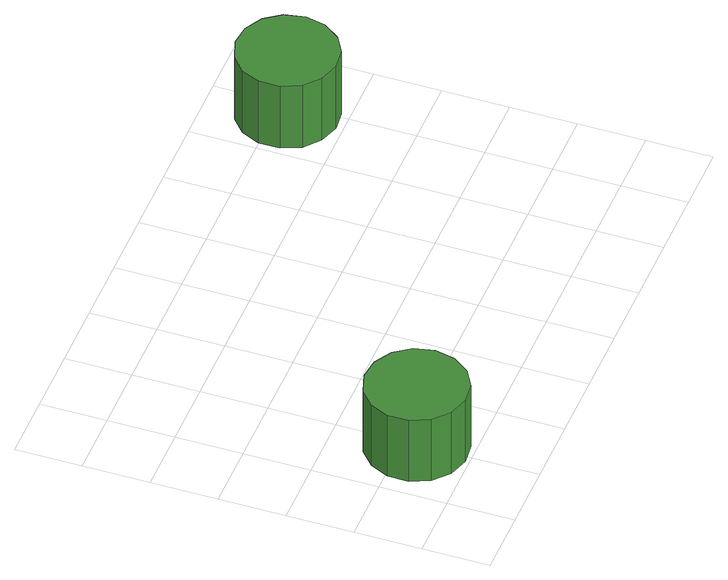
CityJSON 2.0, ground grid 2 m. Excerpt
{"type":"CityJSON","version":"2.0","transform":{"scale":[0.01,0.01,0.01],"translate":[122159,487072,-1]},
"CityObjects":{
"tree1":{"type":"SolitaryVegetationObject","attributes":{"function":"something"},"geometry":[{"type":"MultiSurface","lod":"1","boundaries":[[[0,1,2,3,4,5,6,7,8,9,10,11,12,13,14]],[[15,16,17,18,19,20,21,22,23,24,25,26,27,28,29]],[[0,29,28,1]],[[1,28,27,2]],[[2,27,26,3]],[[3,26,25,4]],[[4,25,24,5]],[[5,24,23,6]],[[6,23,22,7]],[[7,22,21,8]],[[8,21,20,9]],[[9,20,19,10]],[[10,19,18,11]],[[11,18,17,12]],[[12,17,16,13]],[[13,16,15,14]],[[14,15,29,0]]]}]},
"tree2":{"type":"SolitaryVegetationObject","attributes":{"function":"something"},"geometry":[{"type":"MultiSurface","lod":"1","boundaries":[[[30,31,32,33,34,35,36,37,38,39,40,41,42,43,44]],[[45,46,47,48,49,50,51,52,53,54,55,56,57,58,59]],[[30,59,58,31]],[[31,58,57,32]],[[32,57,56,33]],[[33,56,55,34]],[[34,55,54,35]],[[35,54,53,36]],[[36,53,52,37]],[[37,52,51,38]],[[38,51,50,39]],[[39,50,49,40]],[[40,49,48,41]],[[41,48,47,42]],[[42,47,46,43]],[[43,46,45,44]],[[44,45,59,30]]]}]}
},
"vertices":[
[330,155,309],[317,217,309],[280,267,309],[226,298,309],[164,305,309],[104,286,309],[58,244,309],[32,187,309],[32,124,309],[58,67,309],[104,25,309],[164,6,309],[226,12,309],[280,44,309],[317,94,309],[317,94,83],[280,44,83],[226,12,83],[164,6,83],[104,25,83],[58,67,83],[32,124,83],[32,187,83],[58,244,83],[104,286,83],[164,305,83],[226,298,83],[280,267,83],[317,217,83],[330,155,83],
[1519,971,295],[1506,1032,295],[1470,1082,295],[1416,1113,295],[1354,1119,295],[1295,1100,295],[1249,1059,295],[1224,1002,295],[1224,940,295],[1249,883,295],[1295,842,295],[1354,822,295],[1416,829,295],[1470,860,295],[1506,910,295],[1506,910,65],[1470,860,65],[1416,829,65],[1354,822,65],[1295,842,65],[1249,883,65],[1224,940,65],[1224,1002,65],[1249,1059,65],[1295,1100,65],[1354,1119,65],[1416,1113,65],[1470,1082,65],[1506,1032,65],[1519,971,65]
]}
